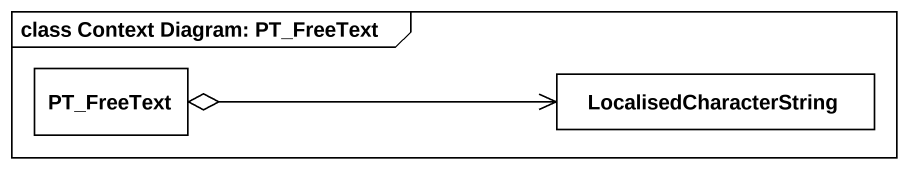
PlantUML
@startuml
mainframe class Context Diagram: PT_FreeText
hide circle
hide empty members
class PT_FreeText #FFFFFF
class LocalisedCharacterString #FFFFFF
PT_FreeText o-right-> LocalisedCharacterString
@enduml
